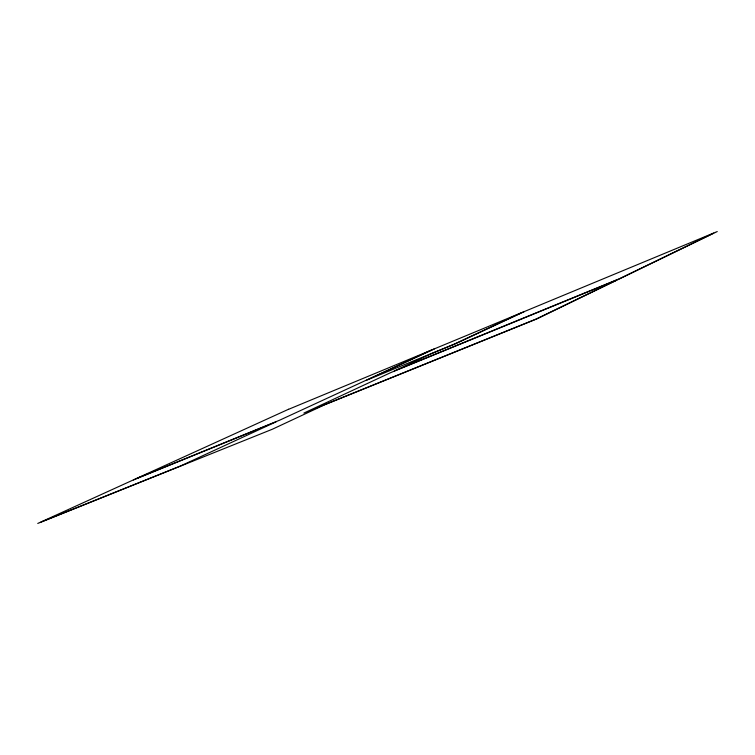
<?xml version="1.0" encoding="UTF-8"?>
<svg xmlns="http://www.w3.org/2000/svg" width="755" height="755" viewBox="0 0 755 755"><rect width="100%" height="100%" fill="white"/><g stroke="black" fill="none" stroke-linecap="round" stroke-linejoin="round"><path stroke-width="1.13" d="M713.569 233.153L619.459 278.708L394.233 370.988L430.605 354.038L455.756 343.638L524.206 311.645M520.365 313.24L453.944 344.271L366.458 380.275L434.427 348.857M431.294 350.16L279.746 420.148L136.976 478.33M288.57 409.257L37.75 523.442L272.329 429.246L324.678 404.784L537.069 318.808L717.25 231.559L288.514 409.342M133.418 479.953L276.113 421.828L180.568 465.958L41.081 521.998M616.467 280.162L536.059 319.072L303.869 413.079L390.93 372.526L616.467 280.162"/></g></svg>
